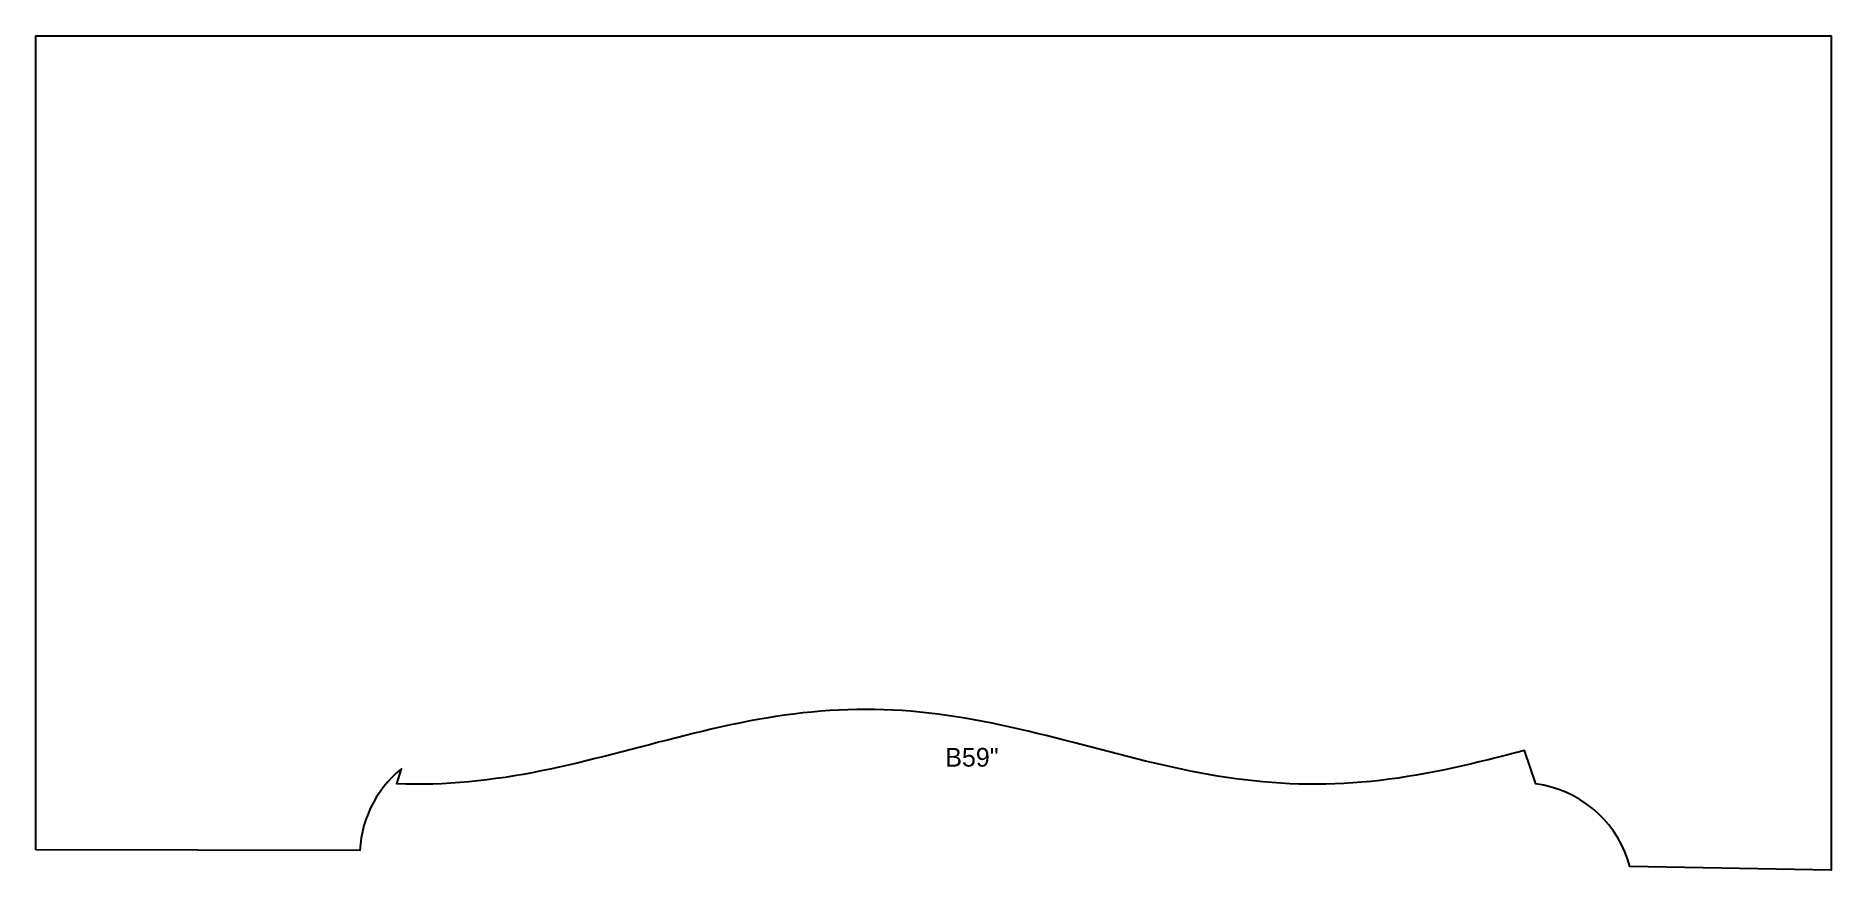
# Model space of a CAD drawing. Header units: inches. Extents: x 0 to 48, y 26.7 to 49.
import ezdxf
from ezdxf.enums import TextEntityAlignment as Align

# ---------------------------------------------------------------- set-up
doc = ezdxf.new("R2010")
doc.units = ezdxf.units.IN

msp = doc.modelspace()

# ---------------------------------------------------------------- linework, layer by layer
at = {"layer": 'OUTLINE'}
msp.add_lwpolyline([(0, 27.245), (0, 49), (48, 49), (48, 26.707), (42.618, 26.804), (42.558, 27.003), (42.484, 27.198), (42.396, 27.387), (42.296, 27.569), (42.183, 27.745), (42.058, 27.912), (41.923, 28.069), (41.776, 28.218), (41.619, 28.355), (41.454, 28.481), (41.28, 28.596), (41.098, 28.698), (40.91, 28.787), (40.716, 28.863), (40.517, 28.926), (40.315, 28.974), (40.109, 29.009), (39.799, 29.901), (39.558, 29.838), (39.317, 29.776), (39.075, 29.715), (38.834, 29.655), (38.593, 29.596), (38.352, 29.54), (38.111, 29.484), (37.869, 29.431), (37.628, 29.381), (37.387, 29.332), (37.146, 29.287), (36.905, 29.244), (36.663, 29.204), (36.422, 29.167), (36.181, 29.134), (35.94, 29.104), (35.698, 29.078), (35.457, 29.055), (35.216, 29.037), (34.975, 29.022), (34.734, 29.011), (34.492, 29.003), (34.251, 29), (34.01, 29.001), (33.769, 29.006), (33.528, 29.015), (33.286, 29.027), (33.045, 29.044), (32.804, 29.064), (32.563, 29.088), (32.322, 29.116), (32.08, 29.147), (31.839, 29.182), (31.598, 29.22), (31.357, 29.261), (31.116, 29.305), (30.874, 29.352), (30.633, 29.401), (30.392, 29.453), (30.151, 29.507), (29.91, 29.562), (29.668, 29.62), (29.427, 29.679), (29.186, 29.74), (28.945, 29.801), (28.704, 29.863), (28.462, 29.926), (28.221, 29.989), (27.98, 30.052), (27.739, 30.115), (27.497, 30.178), (27.256, 30.239), (27.015, 30.3), (26.774, 30.36), (26.533, 30.418), (26.291, 30.474), (26.05, 30.529), (25.809, 30.582), (25.568, 30.632), (25.327, 30.679), (25.085, 30.724), (24.844, 30.766), (24.603, 30.805), (24.362, 30.841), (24.121, 30.874), (23.879, 30.903), (23.638, 30.928), (23.397, 30.95), (23.156, 30.968), (22.915, 30.982), (22.673, 30.992), (22.432, 30.998), (22.191, 31), (21.95, 30.998), (21.709, 30.992), (21.467, 30.983), (21.226, 30.969), (20.985, 30.951), (20.744, 30.93), (20.503, 30.905), (20.261, 30.877), (20.02, 30.844), (19.779, 30.809), (19.538, 30.77), (19.296, 30.728), (19.055, 30.684), (18.814, 30.636), (18.573, 30.586), (18.332, 30.534), (18.09, 30.48), (17.849, 30.423), (17.608, 30.365), (17.367, 30.306), (17.126, 30.245), (16.884, 30.183), (16.643, 30.121), (16.402, 30.058), (16.161, 29.995), (15.92, 29.932), (15.678, 29.869), (15.437, 29.807), (15.196, 29.745), (14.955, 29.685), (14.714, 29.626), (14.472, 29.568), (14.231, 29.512), (13.99, 29.458), (13.749, 29.406), (13.508, 29.356), (13.266, 29.309), (13.025, 29.265), (12.784, 29.224), (12.543, 29.185), (12.302, 29.15), (12.06, 29.119), (11.819, 29.091), (11.578, 29.066), (11.337, 29.046), (11.095, 29.029), (10.854, 29.016), (10.613, 29.006), (10.372, 29.001), (10.131, 29), (9.889, 29.003), (9.648, 29.01), (9.771, 29.415), (9.643, 29.306), (9.522, 29.189), (9.408, 29.066), (9.3, 28.937), (9.201, 28.802), (9.108, 28.662), (9.024, 28.517), (8.948, 28.367), (8.881, 28.213), (8.822, 28.056), (8.772, 27.896), (8.731, 27.733), (8.699, 27.568), (8.677, 27.402), (8.664, 27.234)], close=True, dxfattribs=at)

# ---------------------------------------------------------------- texts
at = {"layer": 'LABELS'}
msp.add_text('B59"', height=0.5, dxfattribs=at).set_placement((25.028, 29.722), align=Align.MIDDLE_CENTER)

doc.saveas('drawing.dxf')
